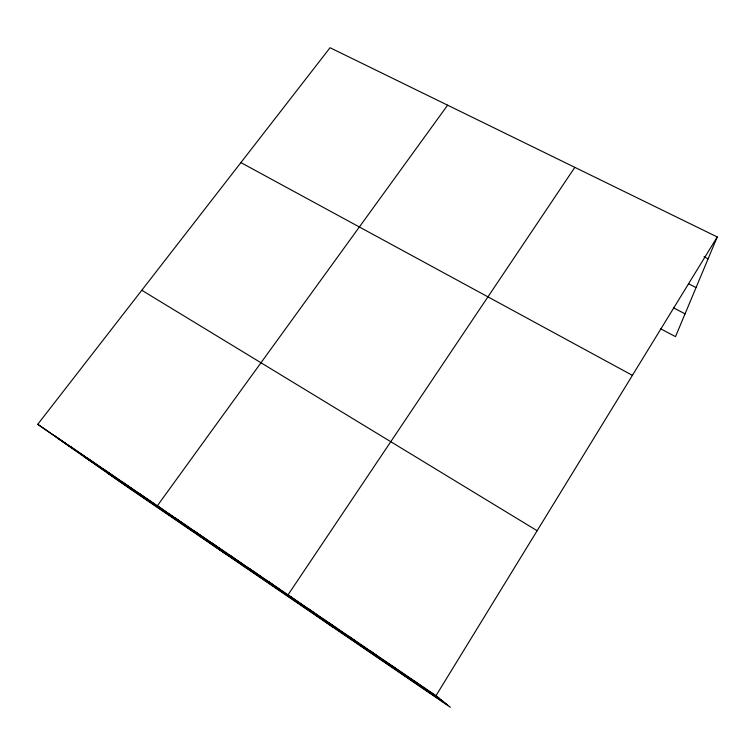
<?xml version="1.0" encoding="UTF-8"?>
<svg xmlns="http://www.w3.org/2000/svg" width="755" height="755" viewBox="0 0 755 755"><rect width="100%" height="100%" fill="white"/><g stroke="black" fill="none" stroke-linecap="round" stroke-linejoin="round"><path stroke-width="1.13" d="M37.75 424.31L435.994 695.695L450.386 707.275L127.689 487.183L37.75 424.31L330.058 47.725L717.25 236.966L675.517 336.626L660.682 328.84M435.994 695.695L717.25 236.966M574.819 167.355L288.023 594.855L332.606 626.943M447.621 105.181L157.333 505.793L226.509 554.585M704.056 256.832L708.096 258.833M688.711 283.823L696.063 287.551M673.554 307.889L685.059 313.835M240.892 162.599L632.397 375.358M141.798 290.269L537.135 530.737M57.465 438.089L439.221 698.29M83.38 456.209L443.402 701.65M107.106 472.79L447.168 704.679M54.209 435.522L73.339 448.904M104.813 470.006L122.084 482.134M87.731 458.37L105.643 470.922M70.866 446.875L89.392 459.852M139.609 493.713L155.558 504.944M122.093 481.784L138.722 493.468M175.292 518.034L189.845 528.321M211.891 542.977L224.99 552.273M193.478 530.425L207.314 540.221M230.558 555.699L242.883 564.466M249.461 568.581L261.003 576.82M268.61 581.633L279.35 589.325M308.285 608.662L317.317 615.202M328.831 622.667L336.966 628.594M349.669 636.871L356.87 642.165M370.79 651.263L377.047 655.916M392.223 665.863L397.489 669.845M413.948 680.67L418.213 683.973"/></g></svg>
